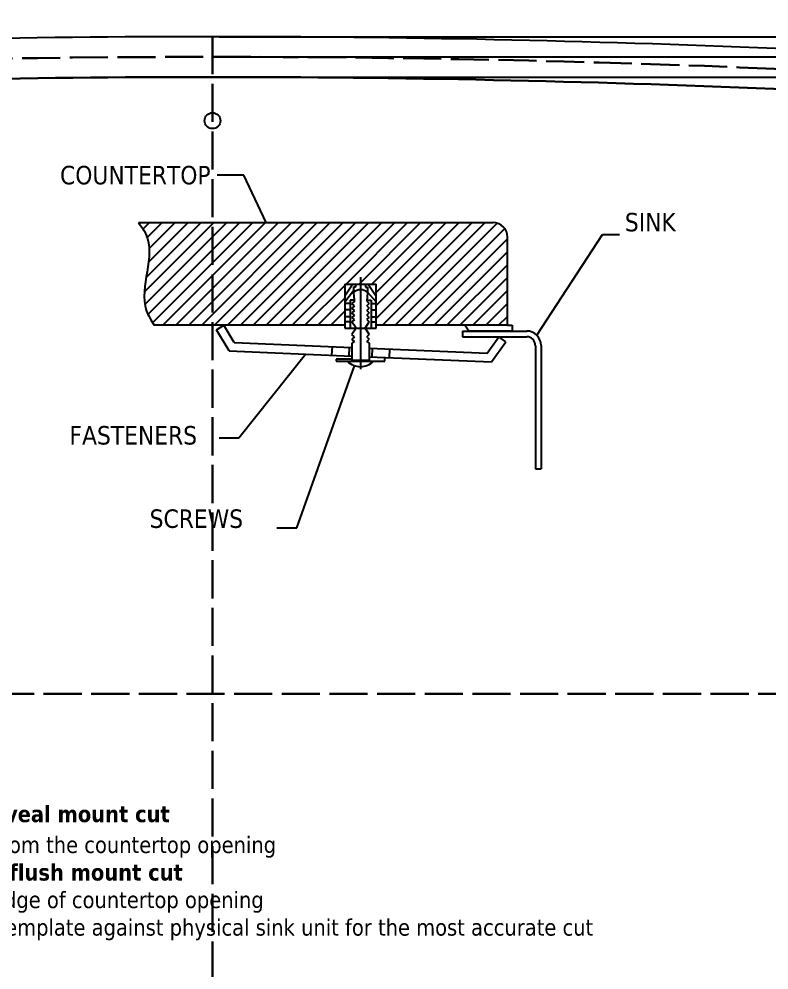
# Model space of a CAD drawing. Header units: millimetres. Extents: x 148 to 1479, y 271 to 1204.
# Drawn here: x 736.9 to 973, y 663.6 to 963.1 of the extents above; entities that cross this region are included whole.
import ezdxf

# ---------------------------------------------------------------- set-up
doc = ezdxf.new("R2010")
doc.units = ezdxf.units.MM
doc.linetypes.add('ACAD_ISO02W100', pattern=[15, 12, -3])
doc.layers.add('CONT', color=7, linetype='Continuous')
for name, color, linetype, lineweight in [('尺寸標注', 1, 'Continuous', 30), ('文字', 3, 'Continuous', 30), ('虚线', 2, 'ACAD_ISO02W100', 30)]:
    doc.layers.add(name, color=color, linetype=linetype, lineweight=lineweight)
doc.styles.add('DIM', font='txt.shx', dxfattribs={"width": 0.7, "bigfont": 'chineset.shx'})
doc.styles.get("Standard").update_dxf_attribs({"font": 'arial.ttf'})
doc.dimstyles.new('mm+in(开孔纸尺寸)', dxfattribs={"dimscale": 3, "dimtxt": 3.8, "dimasz": 2, "dimexe": 1.25, "dimexo": 0.625, "dimgap": 2, "dimtad": 1, "dimtxsty": 'DIM', "dimcen": 0, "dimclrd": 256, "dimclre": 256, "dimclrt": 3, "dimadec": 0, "dimazin": 0, "dimtfac": 1, "dimtmove": 0, "dimatfit": 1, "dimfxl": 1, "dimlwd": -1, "dimarcsym": 0})

# ---------------------------------------------------------------- blocks, each defined once
blk = doc.blocks.new('efw')
at = {"layer": 'CONT', "lineweight": 25}
h = blk.add_hatch(dxfattribs=at)
h.set_pattern_fill('ANSI31', color=256, scale=0.808315, style=0)
h.set_pattern_definition([(45, (-2535.7435, -4394.8292), (-1.814719, 1.814719), [])])
edge = h.paths.add_edge_path()
edge.add_arc((-1986.41, -4346.4), 4.04, 0, 90)
edge.add_line((-1986.41, -4342.36), (-2086.08, -4342.36))
edge.add_spline(control_points=[(-2086.08, -4342.36), (-2085.3, -4343.42), (-2080.2, -4350.35), (-2087.26, -4362.29), (-2082.56, -4369.84), (-2081.7, -4371.22)], knot_values=[0, 0, 0, 0, 4.788302, 31.211075, 37.135874, 37.135874, 37.135874, 37.135874], degree=3, periodic=0)
edge.add_line((-2081.7, -4371.22), (-2028.11, -4371.22))
edge.add_line((-2028.11, -4371.22), (-2028.11, -4359.65))
edge.add_line((-2028.11, -4359.65), (-2019.24, -4359.65))
edge.add_line((-2019.24, -4359.65), (-2019.24, -4371.22))
edge.add_line((-2019.24, -4371.22), (-1982.37, -4371.22))
edge.add_line((-1982.37, -4371.22), (-1982.37, -4346.4))
at = {"lineweight": 25}
for p, q in [((-2064.15, -4372.49), (-2062.07, -4371.24)), ((-1982.81, -4375.9), (-1984.78, -4374.49)), ((-2031.7, -4377.23), (-2031.8, -4379.65)), ((-2026.85, -4377.43), (-2026.95, -4379.85)), ((-2020.39, -4377.7), (-2020.49, -4380.13)), ((-2015.55, -4377.91), (-2015.65, -4380.33))]:
    blk.add_line(p, q, dxfattribs=at)
at = {"layer": 'CONT', "lineweight": 25}
for p, q in [((-2056.53, -4329.02), (-2063.98, -4329.02)), ((-2050.18, -4342.36), (-2056.53, -4329.02)), ((-2086.08, -4342.36), (-1986.41, -4342.36)), ((-1982.37, -4371.22), (-1982.37, -4346.4)), ((-1974.1, -4374.02), (-1955.69, -4345.68)), ((-1955.69, -4345.68), (-1950.91, -4345.68)), ((-2028.11, -4359.65), (-2019.24, -4359.65)), ((-2025.83, -4359.65), (-2028.11, -4363)), ((-2028.11, -4359.65), (-2028.11, -4372.07)), ((-2025.05, -4359.65), (-2025.05, -4360.54)), ((-2023.67, -4357.69), (-2023.67, -4383.58)), ((-2022.3, -4359.65), (-2022.3, -4360.54)), ((-2021.51, -4359.65), (-2019.24, -4363)), ((-2019.24, -4372.07), (-2019.24, -4359.65)), ((-2028.11, -4364.6), (-2025.63, -4361.48)), ((-2025.05, -4360.54), (-2025.63, -4360.54)), ((-2022.3, -4360.54), (-2021.72, -4360.54)), ((-2019.24, -4364.6), (-2021.72, -4361.95)), ((-2026.62, -4365.14), (-2028.11, -4365.14)), ((-2025.44, -4364.2), (-2026.62, -4364.21)), ((-2026.62, -4364.21), (-2026.62, -4372.07)), ((-2025.41, -4364.44), (-2026.08, -4365.09)), ((-2025.41, -4365.74), (-2026.08, -4365.09)), ((-2021.93, -4364.44), (-2021.26, -4365.09)), ((-2021.93, -4365.74), (-2021.26, -4365.09)), ((-2021.9, -4364.2), (-2020.73, -4364.21)), ((-2020.73, -4364.21), (-2020.73, -4372.07)), ((-2020.73, -4365.14), (-2019.24, -4365.14)), ((-2026.62, -4366.87), (-2028.11, -4366.87)), ((-2025.41, -4365.74), (-2026.08, -4366.39)), ((-2025.41, -4367.05), (-2026.08, -4366.39)), ((-2025.41, -4367.05), (-2026.08, -4367.7)), ((-2025.41, -4368.35), (-2026.08, -4367.7)), ((-2025.41, -4368.35), (-2026.08, -4369)), ((-2021.93, -4365.74), (-2021.26, -4366.39)), ((-2021.93, -4367.05), (-2021.26, -4366.39)), ((-2021.93, -4367.05), (-2021.26, -4367.7)), ((-2021.93, -4368.35), (-2021.26, -4367.7)), ((-2021.93, -4368.35), (-2021.26, -4369)), ((-2020.73, -4366.87), (-2019.24, -4366.87)), ((-2026.62, -4368.89), (-2028.11, -4368.89)), ((-2026.62, -4370.28), (-2028.11, -4370.28)), ((-2025.42, -4369.63), (-2026.1, -4370.28)), ((-2024.93, -4372.07), (-2026.1, -4370.28)), ((-2025.41, -4369.65), (-2026.08, -4369)), ((-2022.41, -4372.07), (-2021.25, -4370.28)), ((-2021.93, -4369.65), (-2021.26, -4369)), ((-2021.92, -4369.63), (-2021.25, -4370.28)), ((-2020.73, -4368.89), (-2019.24, -4368.89)), ((-2020.73, -4370.28), (-2019.24, -4370.28)), ((-2028.07, -4371.22), (-2081.7, -4371.22)), ((-2060.6, -4378.44), (-2064.15, -4372.49)), ((-2059.19, -4376.08), (-2062.07, -4371.24)), ((-2028.11, -4372.07), (-2019.24, -4372.07)), ((-2024.93, -4372.07), (-2026.1, -4373.86)), ((-2022.41, -4372.07), (-2021.25, -4373.86)), ((-1982.37, -4371.22), (-2019.24, -4371.22)), ((-1994.97, -4372.84), (-1976.96, -4372.84)), ((-1994.97, -4372.84), (-1994.97, -4374.46)), ((-1993.23, -4372.84), (-1994.34, -4371.22)), ((-1981.09, -4372.84), (-1993.23, -4372.84)), ((-1982.37, -4371.22), (-1981.09, -4371.22)), ((-1981.09, -4371.22), (-1981.09, -4372.84)), ((-2059.19, -4376.08), (-2026.11, -4377.46)), ((-2025.41, -4375.8), (-2026.11, -4376.29)), ((-2026.11, -4376.29), (-2026.11, -4381.08)), ((-2025.42, -4374.51), (-2026.1, -4373.86)), ((-2025.41, -4374.5), (-2026.08, -4375.15)), ((-2025.41, -4375.8), (-2026.08, -4375.15)), ((-2021.93, -4374.5), (-2021.26, -4375.15)), ((-2021.93, -4375.8), (-2021.26, -4375.15)), ((-2021.93, -4375.8), (-2021.23, -4376.29)), ((-2021.92, -4374.51), (-2021.25, -4373.86)), ((-2021.23, -4376.29), (-2021.23, -4381.08)), ((-1994.97, -4374.46), (-1976.96, -4374.46)), ((-1988.06, -4379.06), (-1984.78, -4374.49)), ((-1986.85, -4381.54), (-1982.81, -4375.9)), ((-2060.6, -4378.44), (-2026.11, -4379.89)), ((-2021.23, -4377.67), (-1988.06, -4379.06)), ((-1974.53, -4376.88), (-1974.53, -4411.58)), ((-1972.92, -4376.88), (-1972.92, -4411.58)), ((-2057.85, -4402.86), (-2039.12, -4379.34)), ((-2026.11, -4380.73), (-2030.53, -4380.73)), ((-2030.53, -4380.73), (-2030.53, -4381.31)), ((-2030.53, -4381.31), (-2016.86, -4381.31)), ((-2026.11, -4381.08), (-2021.23, -4381.08)), ((-2021.23, -4380.09), (-1986.85, -4381.54)), ((-2016.86, -4381.31), (-2016.81, -4380.28)), ((-2041.6, -4428.13), (-2025.38, -4382.59)), ((-2063.46, -4402.86), (-2057.85, -4402.86)), ((-1974.53, -4411.58), (-1972.92, -4411.58)), ((-2047.23, -4428.13), (-2041.6, -4428.13))]:
    blk.add_line(p, q, dxfattribs=at)
for centre, radius, start, end in [((-1986.41, -4346.4), 4.04, 0, 90), ((-2023.67, -4364.34), 3.09, 50.677, 129.323), ((-1976.96, -4376.88), 4.04, 0, 90), ((-1976.96, -4376.88), 2.42, 0, 90), ((-2023.69, -4377.67), 5.2, 224.4662, 315.5338)]:
    blk.add_arc(centre, radius, start, end, dxfattribs=at)
for points, knots in [([(-2086.08, -4342.36), (-2085.3, -4343.42), (-2080.2, -4350.35), (-2087.26, -4362.29), (-2082.56, -4369.84), (-2081.7, -4371.22)], [0, 0, 0, 0, 3.870458, 25.228387, 30.017492, 30.017492, 30.017492, 30.017492]), ([(-2025.63, -4360.54), (-2025.64, -4361.35), (-2025.65, -4362.66), (-2025.48, -4363.95), (-2025.41, -4364.44)], [0.304732, 0.304732, 0.304732, 0.304732, 3.312565, 5.150382, 5.150382, 5.150382, 5.150382]), ([(-2021.72, -4360.54), (-2021.71, -4361.35), (-2021.7, -4362.66), (-2021.87, -4363.95), (-2021.93, -4364.44)], [0.304732, 0.304732, 0.304732, 0.304732, 3.312565, 5.150382, 5.150382, 5.150382, 5.150382])]:
    blk.add_open_spline(points, degree=3, knots=knots, dxfattribs=at)
at = {"layer": 'CONT', "char_height": 5.1975, "width": 14.8643, "attachment_point": 1}
for s, insert in [('{\\fTahoma|b0|i0|c0|p34;COUNTERTOP\\P }', (-2108.16, -4326.41)), ('{\\fTahoma|b0|i0|c0|p34;\\PSINK\\P }', (-1949.36, -4330.96)), ('{\\fTahoma|b0|i0|c0|p34;\\PFASTENERS\\P }', (-2105.49, -4390.89)), ('{\\fTahoma|b0|i0|c0|p34;SCREWS\\P }', (-2082.97, -4422.99))]:
    blk.add_mtext(s, dxfattribs=dict(at, insert=insert))
blk = doc.blocks.new('*D21')
at = {"layer": 'Defpoints', "color": 0}
for p in [(1063.63, 994.07), (532.33, 750.65), (1063.63, 750.65)]:
    blk.add_point(p, dxfattribs=at)
at = {"layer": '尺寸標注', "lineweight": -2}
for p, q in [((532.33, 752.52), (532.33, 997.82)), ((1063.63, 752.52), (1063.63, 997.82))]:
    blk.add_line(p, q, dxfattribs=at)
at = {"layer": '尺寸標注'}
blk.add_line((538.33, 994.07), (1057.63, 994.07), dxfattribs=at)
for points in [[(538.33, 995.07), (538.33, 993.07), (532.33, 994.07)], [(1057.63, 993.07), (1057.63, 995.07), (1063.63, 994.07)]]:
    blk.add_solid(points, dxfattribs=at)
at = {"layer": '尺寸標注', "color": 3, "insert": (798.75, 1006.72), "char_height": 11.4, "attachment_point": 5, "style": 'DIM'}
blk.add_mtext('531,3mm [20 15/16"]', dxfattribs=at)
blk = doc.blocks.new('*D22')
at = {"layer": 'Defpoints', "color": 0}
for p in [(1069.98, 1029.46), (525.98, 750.65), (1069.98, 750.65)]:
    blk.add_point(p, dxfattribs=at)
at = {"layer": '尺寸標注', "lineweight": -2}
for p, q in [((525.98, 752.52), (525.98, 1033.21)), ((1069.98, 752.52), (1069.98, 1033.21))]:
    blk.add_line(p, q, dxfattribs=at)
at = {"layer": '尺寸標注'}
blk.add_line((531.98, 1029.46), (1063.98, 1029.46), dxfattribs=at)
for points in [[(531.98, 1030.46), (531.98, 1028.46), (525.98, 1029.46)], [(1063.98, 1028.46), (1063.98, 1030.46), (1069.98, 1029.46)]]:
    blk.add_solid(points, dxfattribs=at)
at = {"layer": '尺寸標注', "color": 3, "insert": (799.32, 1041.16), "char_height": 11.4, "attachment_point": 5, "style": 'DIM'}
blk.add_mtext('544mm [21 7/16"]', dxfattribs=at)
blk = doc.blocks.new('*D23')
at = {"layer": 'Defpoints', "color": 0}
for p in [(1076.33, 1064.24), (519.63, 750.65), (1076.33, 750.65)]:
    blk.add_point(p, dxfattribs=at)
at = {"layer": '尺寸標注', "lineweight": -2}
for p, q in [((519.63, 752.52), (519.63, 1067.99)), ((1076.33, 752.52), (1076.33, 1067.99))]:
    blk.add_line(p, q, dxfattribs=at)
at = {"layer": '尺寸標注'}
blk.add_line((525.63, 1064.24), (1070.33, 1064.24), dxfattribs=at)
for points in [[(525.63, 1065.24), (525.63, 1063.24), (519.63, 1064.24)], [(1070.33, 1063.24), (1070.33, 1065.24), (1076.33, 1064.24)]]:
    blk.add_solid(points, dxfattribs=at)
at = {"layer": '尺寸標注', "color": 3, "insert": (798.92, 1076.89), "char_height": 11.4, "attachment_point": 5, "style": 'DIM'}
blk.add_mtext('556,7mm [21 15/16"]', dxfattribs=at)
blk = doc.blocks.new('*D24')
at = {"layer": 'Defpoints', "color": 0}
for p in [(797.98, 944.8), (797.98, 556.5), (1128.99, 556.5)]:
    blk.add_point(p, dxfattribs=at)
at = {"layer": '尺寸標注', "lineweight": -2}
for p, q in [((799.85, 944.8), (1132.74, 944.8)), ((799.85, 556.5), (1132.74, 556.5))]:
    blk.add_line(p, q, dxfattribs=at)
at = {"layer": '尺寸標注'}
blk.add_line((1128.99, 938.8), (1128.99, 562.5), dxfattribs=at)
for points in [[(1129.99, 938.8), (1127.99, 938.8), (1128.99, 944.8)], [(1127.99, 562.5), (1129.99, 562.5), (1128.99, 556.5)]]:
    blk.add_solid(points, dxfattribs=at)
at = {"layer": '尺寸標注', "color": 3, "insert": (1116.34, 750.65), "char_height": 11.4, "attachment_point": 5, "rotation": 90, "style": 'DIM'}
blk.add_mtext('388,3mm [15 5/16"]', dxfattribs=at)
blk = doc.blocks.new('*D25')
at = {"layer": 'Defpoints', "color": 0}
for p in [(797.98, 951.15), (797.98, 550.15), (1161.05, 550.15)]:
    blk.add_point(p, dxfattribs=at)
at = {"layer": '尺寸標注', "lineweight": -2}
for p, q in [((799.85, 951.15), (1164.8, 951.15)), ((799.85, 550.15), (1164.8, 550.15))]:
    blk.add_line(p, q, dxfattribs=at)
at = {"layer": '尺寸標注'}
blk.add_line((1161.05, 945.15), (1161.05, 556.15), dxfattribs=at)
for points in [[(1162.05, 945.15), (1160.05, 945.15), (1161.05, 951.15)], [(1160.05, 556.15), (1162.05, 556.15), (1161.05, 550.15)]]:
    blk.add_solid(points, dxfattribs=at)
at = {"layer": '尺寸標注', "color": 3, "insert": (1149.35, 746.81), "char_height": 11.4, "attachment_point": 5, "rotation": 90, "style": 'DIM'}
blk.add_mtext('401mm [15 13/16"]', dxfattribs=at)
blk = doc.blocks.new('*D26')
at = {"layer": 'Defpoints', "color": 0}
for p in [(797.98, 957.5), (797.98, 543.8), (1195.3, 543.8)]:
    blk.add_point(p, dxfattribs=at)
at = {"layer": '尺寸標注', "lineweight": -2}
for p, q in [((799.85, 957.5), (1199.05, 957.5)), ((799.85, 543.8), (1199.05, 543.8))]:
    blk.add_line(p, q, dxfattribs=at)
at = {"layer": '尺寸標注'}
blk.add_line((1195.3, 951.5), (1195.3, 549.8), dxfattribs=at)
for points in [[(1196.3, 951.5), (1194.3, 951.5), (1195.3, 957.5)], [(1194.3, 549.8), (1196.3, 549.8), (1195.3, 543.8)]]:
    blk.add_solid(points, dxfattribs=at)
at = {"layer": '尺寸標注', "color": 3, "insert": (1182.65, 751.09), "char_height": 11.4, "attachment_point": 5, "rotation": 90, "style": 'DIM'}
blk.add_mtext('413,7mm [16 5/16"]', dxfattribs=at)

msp = doc.modelspace()

# ---------------------------------------------------------------- linework, layer by layer
msp.add_lwpolyline([(1074.334, 647.212, 0.0192887), (1074.334, 854.084, 0.3906795), (975.063, 953.74, 0.0212236), (620.896, 953.74, 0.3906795), (521.625, 854.084, 0.0192887), (521.625, 647.212, 0.3906795), (620.896, 547.556, 0.0212236), (975.063, 547.556, 0.3906795)], format="xyb", close=True)
msp.add_circle((797.811, 931.048), 2.5)
at = {"layer": '虚线'}
for p, q in [((797.756, 957.659), (797.819, 543.638)), ((519.629, 750.586), (1076.329, 750.648))]:
    msp.add_line(p, q, dxfattribs=at)
msp.add_lwpolyline([(1067.989, 647.457, 0.0192887), (1067.989, 853.839, 0.3906795), (974.794, 947.395, 0.0212236), (621.165, 947.395, 0.3906795), (527.97, 853.839, 0.0192887), (527.97, 647.457, 0.3906795), (621.165, 553.901, 0.0212236), (974.794, 553.901, 0.3906795)], format="xyb", close=True, dxfattribs=at)
at = {"layer": '虚线', "color": 3, "linetype": 'ByBlock'}
msp.add_lwpolyline([(1061.644, 647.702, 0.0192887), (1061.644, 853.594, 0.3906795), (974.525, 941.051, 0.0212236), (621.434, 941.051, 0.3906795), (534.315, 853.594, 0.0192887), (534.315, 647.702, 0.3906795), (621.434, 560.245, 0.0212236), (974.525, 560.245, 0.3906795)], format="xyb", close=True, dxfattribs=at)

# ---------------------------------------------------------------- block references
at = {"xscale": 1.119999999999998, "yscale": 1.119999999999998, "zscale": 1.119999999999998}
msp.add_blockref('efw', (3110.93, 5762.412), dxfattribs=at)

# ---------------------------------------------------------------- texts
at = {"layer": '文字', "insert": (655.483, 715.377), "char_height": 5.2, "width": 327.00433, "attachment_point": 1}
msp.add_mtext("\\A1;\\fTahoma|b1|i0|c0|p34;Use outside line for reveal mount cut\\fTahoma|b0|i0|c0|p34; \\PSink rim is {\\H0.7x;\\S1#4;}\\H1.00002x;'' revealed from the countertop opening\\P\\fTahoma|b1|i0|c0|p34;Use the inside line for flush mount cut \\P\\fTahoma|b0|i0|c0|p34;Sink wall is flush to the edge of countertop opening \\PPlease check the actual template against physical sink unit for the most accurate cut \\P\\P\\fTahoma|b1|i0|c0|p34; ", dxfattribs=at)

# ---------------------------------------------------------------- dimensions: what is measured, and where the dimension line sits
at = {"layer": '尺寸標注'}
for base, p1, p2, picture, middle in [((1076.329, 1064.237), (519.629, 750.648), (1076.329, 750.648), '*D23', (798.923, 1064.237)), ((1069.979, 1029.459), (525.979, 750.648), (1069.979, 750.648), '*D22', (799.318, 1029.459)), ((1063.629, 994.069), (532.329, 750.648), (1063.629, 750.648), '*D21', (798.75, 994.069))]:
    dim = msp.add_linear_dim(base=base, p1=p1, p2=p2, dimstyle='mm+in(开孔纸尺寸)', override={"dimpost": 'mm', "dimtofl": 0}, dxfattribs=at)
    dim.commit()
    dim.dimension.update_dxf_attribs({"geometry": picture, "text_midpoint": middle, "dimtype": 160})
for base, p1, p2, picture, middle in [((1195.3, 543.798), (797.979, 957.498), (797.979, 543.798), '*D26', (1195.3, 751.088)), ((1161.046, 550.148), (797.979, 951.148), (797.979, 550.148), '*D25', (1161.046, 746.81)), ((1128.993, 556.498), (797.979, 944.798), (797.979, 556.498), '*D24', (1128.993, 750.648))]:
    dim = msp.add_linear_dim(base=base, p1=p1, p2=p2, angle=90, dimstyle='mm+in(开孔纸尺寸)', override={"dimpost": 'mm', "dimtofl": 0}, dxfattribs=at)
    dim.commit()
    dim.dimension.update_dxf_attribs({"geometry": picture, "text_midpoint": middle, "dimtype": 160})

doc.saveas('drawing.dxf')
